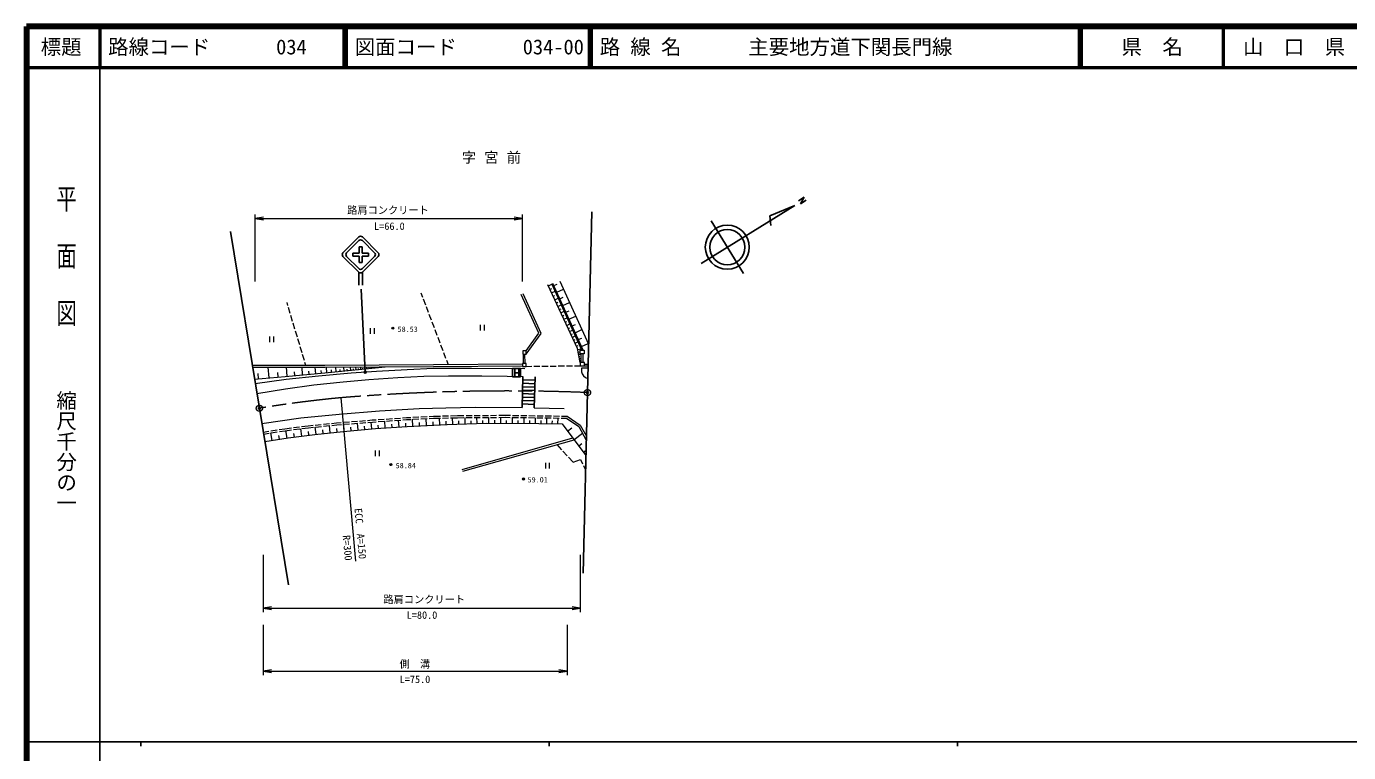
# Model space of a CAD drawing. Units: millimetres, scale not verified. Extents: x 40000 to 680000, y 20000 to 380000.
# Drawn here: x 40000 to 363711, y 202409 to 380000 of the extents above; entities that cross this region are included whole.
import ezdxf
from ezdxf.enums import TextEntityAlignment as Align

# ---------------------------------------------------------------- set-up
doc = ezdxf.new("R2010")
doc.units = ezdxf.units.MM
doc.header["$LTSCALE"] = 1000
doc.header["$PDMODE"] = 32
doc.header["$PDSIZE"] = 500
doc.linetypes.add('CHAIN', pattern=[18.5, 12, -1.5, 3.5, -1.5])
for name, color, linetype, lineweight in [('M-BMK', 2, 'CHAIN', 13), ('M-BMK-OTRS', 5, 'Continuous', 25), ('M-BMK-SRVR', 3, 'Continuous', 25), ('M-STR-HTXT', 7, 'Continuous', 13), ('M-STR-STRC', 7, 'Continuous', 25), ('M-TTL', 2, 'Continuous', 140), ('M-TTL-BAND', 7, 'Continuous', 25), ('M-TTL-LINE', 7, 'Continuous', 50), ('M-WORK', 1, 'Continuous', 13)]:
    doc.layers.add(name, color=color, linetype=linetype, lineweight=lineweight)
for name, color, linetype in [('M-BMK-HTXT', 7, 'Continuous'), ('M-OTRS', 6, 'Continuous'), ('M-TTL-TXT', 7, 'Continuous')]:
    doc.layers.add(name, color=color, linetype=linetype)
doc.styles.add('@ＭＳ ゴシック', font='')
doc.styles.add('ＭＳ ゴシック', font='')
doc.styles.get('@ＭＳ ゴシック').set_extended_font_data('@MS Gothic')
doc.styles.get('ＭＳ ゴシック').set_extended_font_data('MS Gothic')

# ---------------------------------------------------------------- blocks, each defined once
blk = doc.blocks.new('open_arrow')
at = {"color": 0, "linetype": 'Continuous', "lineweight": -2}
blk.add_lwpolyline([(7.5, 1.25), (0, 0), (7.5, -1.25)], dxfattribs=at)

msp = doc.modelspace()

# ---------------------------------------------------------------- linework, layer by layer
at = {"layer": 'M-BMK'}
for centre in [(177357, 290448), (97032, 286617)]:
    msp.add_circle(centre, 750, dxfattribs=at)
for centre, radius, start, end in [((145288, -9477), 300000, 95.41075, 99.25647), ((157608, -209162), 500000, 87.73634, 94.65859)]:
    msp.add_arc(centre, radius, start, end, dxfattribs=at)
at = {"layer": 'M-BMK-OTRS'}
for p, q in [((177357, 290448), (178427, 334640)), ((97032, 286617), (89940, 329829)), ((176288, 246256), (177357, 290448)), ((104123, 243405), (97032, 286617))]:
    msp.add_line(p, q, dxfattribs=at)
at = {"layer": 'M-BMK-SRVR'}
for p, q in [((229040, 337336), (230455, 338210)), ((230455, 338210), (229490, 336599)), ((229490, 336599), (230905, 337484)), ((228095, 336200), (205179, 322046)), ((228095, 336200), (222029, 333719)), ((222029, 333719), (222244, 331320)), ((215559, 319593), (207633, 332425))]:
    msp.add_line(p, q, dxfattribs=at)
for radius in [5387, 4309]:
    msp.add_circle((211596, 326009), radius, dxfattribs=at)
at = {"layer": 'M-OTRS'}
for p in [(177357, 290448), (97032, 286617)]:
    msp.add_point(p, dxfattribs=at)
at = {"layer": 'M-STR-HTXT'}
for p, q in [((96032, 317657), (96032, 334032)), ((161459, 317657), (161459, 334032)), ((96032, 333032), (161459, 333032)), ((116999, 289186), (120582, 249194)), ((97986, 250797), (97986, 236733)), ((175612, 250797), (175612, 236733)), ((97986, 237733), (175612, 237733)), ((97986, 233624), (97986, 221295)), ((172388, 233624), (172388, 221295)), ((97986, 222295), (172388, 222295))]:
    msp.add_line(p, q, dxfattribs=at)
at = {"layer": 'M-STR-STRC'}
for p, q in [((121372, 328513), (117503, 324645)), ((118395, 324645), (121372, 327622)), ((122264, 328513), (126132, 324645)), ((122264, 327622), (125240, 324645)), ((117503, 323753), (121372, 319885)), ((118395, 323753), (121372, 320777)), ((119926, 324552), (121465, 324552)), ((119926, 323846), (119926, 324552)), ((119926, 323846), (121465, 323846)), ((121465, 324552), (121465, 326091)), ((121465, 326091), (122171, 326091)), ((121465, 323846), (121465, 322307)), ((122171, 324552), (122171, 326091)), ((123710, 324552), (122171, 324552)), ((123710, 323846), (122171, 323846)), ((122171, 323846), (122171, 322307)), ((126132, 323753), (122264, 319885)), ((122264, 320777), (125240, 323753)), ((123710, 323846), (123710, 324552)), ((122171, 322307), (121465, 322307)), ((121372, 319885), (121372, 316748)), ((122264, 319885), (122264, 316748)), ((122961, 295472), (121931, 315759)), ((161003, 296313), (159003, 296313)), ((159003, 296313), (159003, 294313)), ((159544, 294398), (159544, 296097)), ((159544, 295313), (160535, 295313)), ((160535, 296108), (160535, 294403)), ((161003, 294313), (161003, 296313)), ((159003, 294313), (161003, 294313)), ((161573, 294425), (161360, 286812)), ((161502, 291887), (164460, 291781)), ((161526, 292733), (164483, 292626)), ((161550, 293579), (164507, 293472)), ((164531, 294318), (164317, 286705)), ((161408, 288504), (164365, 288397)), ((161431, 289350), (164389, 289243)), ((161455, 290195), (164412, 290089)), ((161479, 291041), (164436, 290935)), ((161384, 287658), (164341, 287551))]:
    msp.add_line(p, q, dxfattribs=at)
for radius in [250, 200, 150, 100, 50, 20]:
    msp.add_circle((122944, 295471), radius, dxfattribs=at)
for centre, start, end in [((121818, 328068), 45, 135), ((121818, 327176), 44.99985, 135), ((117949, 324199), 135, 225), ((118841, 324199), 135, 225.00005), ((124794, 324199), 315.00011, 44.99984), ((125686, 324199), 315, 45), ((121818, 321223), 225.00005, 315.00011), ((121818, 320331), 225, 315)]:
    msp.add_arc(centre, 631, start, end, dxfattribs=at)
msp.add_point((122944, 295471), dxfattribs=at)
at = {"layer": 'M-TTL'}
for p, q in [((40000, 380000), (40000, 20000)), ((680000, 380000), (40000, 380000))]:
    msp.add_line(p, q, dxfattribs=at)
at = {"layer": 'M-TTL-BAND'}
for p, q in [((58000, 370000), (58000, 20000)), ((40000, 205000), (579000, 205000)), ((68000, 205000), (68000, 204000)), ((168000, 205000), (168000, 204000)), ((268000, 205000), (268000, 204000))]:
    msp.add_line(p, q, dxfattribs=at)
at = {"layer": 'M-TTL-LINE'}
for p, q in [((58000, 380000), (58000, 370000)), ((117750, 380000), (117750, 370000)), ((118250, 380000), (118250, 370000)), ((177750, 380000), (177750, 370000)), ((178250, 380000), (178250, 370000)), ((297750, 380000), (297750, 370000)), ((298250, 380000), (298250, 370000)), ((333000, 380000), (333000, 370000)), ((40000, 370000), (680000, 370000))]:
    msp.add_line(p, q, dxfattribs=at)
at = {"layer": 'M-WORK'}
for p, q in [((170611, 317669), (177644, 302286)), ((136561, 314878), (136962, 313823)), ((165449, 304982), (161138, 314422)), ((166024, 304926), (161592, 314630)), ((174914, 301263), (167654, 316830)), ((167788, 316543), (168661, 316950)), ((168186, 315690), (168612, 315889)), ((168584, 314837), (169437, 315235)), ((175950, 300820), (168617, 317048)), ((176279, 300820), (168891, 317171)), ((168972, 314004), (169389, 314198)), ((169130, 316641), (169942, 317008)), ((169864, 315017), (171488, 315751)), ((103733, 312520), (103952, 311788)), ((104095, 311309), (104525, 309872)), ((137139, 313355), (137671, 311953)), ((137849, 311486), (138381, 310083)), ((169361, 313171), (170194, 313559)), ((169740, 312357), (170147, 312547)), ((170120, 311543), (170933, 311923)), ((170490, 310749), (170887, 310934)), ((170605, 313379), (171424, 313749)), ((171345, 311740), (172983, 312480)), ((104669, 309393), (105099, 307956)), ((138558, 309616), (139091, 308213)), ((139268, 307746), (139801, 306344)), ((170861, 309954), (171655, 310325)), ((171223, 309178), (171611, 309359)), ((171584, 308402), (172361, 308764)), ((171938, 307644), (172317, 307821)), ((172092, 310087), (172919, 310460)), ((172839, 308434), (174492, 309181)), ((105242, 307477), (105672, 306040)), ((105815, 305561), (106245, 304124)), ((124163, 306220), (124163, 304820)), ((125213, 304820), (125213, 306220)), ((139978, 305876), (140510, 304474)), ((151070, 307029), (151070, 305629)), ((152120, 305629), (152120, 307029)), ((162359, 300679), (165449, 304982)), ((162359, 299822), (166024, 304926)), ((172291, 306886), (173049, 307240)), ((172636, 306146), (173007, 306319)), ((172982, 305406), (173722, 305751)), ((173319, 304683), (173680, 304852)), ((173593, 306766), (174427, 307142)), ((173656, 303960), (174379, 304297)), ((174346, 305098), (176014, 305851)), ((99482, 304197), (99482, 302797)), ((100532, 302797), (100532, 304197)), ((106389, 303645), (106819, 302208)), ((106962, 301729), (107392, 300292)), ((140688, 304006), (141220, 302604)), ((141397, 302137), (141930, 300734)), ((173985, 303254), (174338, 303419)), ((174314, 302548), (175020, 302878)), ((174672, 301781), (175056, 301960)), ((175599, 297777), (174914, 301263)), ((174967, 300992), (175798, 301155)), ((175107, 303415), (175948, 303795)), ((175867, 301732), (177550, 302492)), ((107536, 299813), (107966, 298376)), ((108109, 297897), (108328, 297165)), ((142107, 300267), (142640, 298864)), ((142817, 298397), (143217, 297342)), ((162359, 300679), (161554, 300679)), ((161554, 300679), (161554, 299839)), ((161554, 299839), (162359, 299839)), ((161671, 297601), (161665, 299839)), ((162071, 297602), (162065, 299840)), ((162359, 299839), (162359, 300679)), ((175090, 300366), (175403, 300427)), ((175213, 299740), (175839, 299863)), ((175309, 299249), (175466, 299280)), ((175406, 298758), (175719, 298820)), ((175563, 299896), (175563, 300820)), ((175563, 300820), (176581, 300820)), ((176581, 299896), (175563, 299896)), ((175828, 297777), (175839, 299896)), ((176328, 297774), (176339, 299896)), ((176581, 300820), (176581, 299896)), ((95296, 296689), (113078, 296657)), ((95297, 297189), (113077, 297157)), ((96812, 293852), (96700, 295155)), ((99418, 294075), (99195, 296682)), ((101636, 294265), (101541, 295375)), ((103329, 294363), (113039, 295242)), ((103855, 294455), (103665, 296674)), ((105743, 294617), (105662, 295561)), ((107631, 294779), (107469, 296667)), ((109238, 294916), (109169, 295720)), ((110845, 295054), (110708, 296661)), ((111514, 294531), (119546, 295250)), ((112210, 295171), (112152, 295853)), ((113039, 295242), (127864, 296746)), ((113077, 297157), (139691, 297317)), ((113078, 296657), (139694, 296817)), ((113574, 295296), (113436, 296659)), ((114719, 295412), (114661, 295984)), ((115863, 295528), (115747, 296673)), ((116825, 295626), (116776, 296106)), ((117786, 295723), (117688, 296684)), ((118593, 295805), (118552, 296209)), ((119400, 295887), (119318, 296694)), ((119546, 295250), (125700, 295650)), ((120078, 295956), (120044, 296295)), ((120756, 296025), (120687, 296702)), ((121326, 296082), (121297, 296367)), ((121895, 296140), (121837, 296709)), ((122392, 296190), (122368, 296428)), ((122890, 296241), (122842, 296715)), ((123387, 296291), (123368, 296481)), ((123885, 296342), (123846, 296721)), ((124382, 296392), (124368, 296535)), ((124880, 296443), (124851, 296727)), ((125377, 296493), (125367, 296588)), ((125700, 295650), (133213, 296089)), ((125874, 296544), (125855, 296733)), ((133213, 296089), (139700, 296396)), ((137277, 294451), (143298, 294584)), ((139691, 297317), (161459, 297475)), ((139694, 296817), (161463, 296975)), ((139700, 296396), (148997, 296396)), ((143298, 294584), (151477, 294558)), ((148997, 296396), (161998, 296316)), ((162335, 297601), (161459, 297601)), ((161459, 297601), (161459, 296855)), ((161459, 296855), (162335, 296855)), ((162335, 296855), (162335, 297601)), ((162335, 296855), (163717, 296872)), ((164217, 296878), (165717, 296897)), ((166217, 296903), (167717, 296922)), ((168217, 296928), (169717, 296946)), ((170217, 296953), (171717, 296971)), ((172217, 296977), (173716, 296996)), ((174216, 297002), (175599, 297019)), ((176617, 297777), (175599, 297777)), ((175599, 297777), (175599, 297019)), ((175599, 297019), (176617, 297019)), ((177502, 296422), (175922, 296416)), ((175922, 296416), (175922, 295540)), ((175922, 295540), (176064, 295050)), ((176064, 295050), (176411, 294545)), ((176616, 297419), (177516, 297420)), ((176617, 297019), (176617, 297777)), ((176617, 297019), (177517, 297020)), ((95858, 293771), (103329, 294363)), ((96032, 292710), (103602, 293731)), ((96440, 290225), (103417, 291388)), ((103417, 291388), (110397, 292320)), ((103602, 293731), (111514, 294531)), ((110397, 292320), (117563, 293093)), ((117563, 293093), (123824, 293652)), ((123824, 293652), (130963, 294132)), ((130963, 294132), (137277, 294451)), ((151477, 294558), (157737, 294505)), ((157737, 294505), (161573, 294425)), ((176411, 294545), (176908, 294142)), ((176908, 294142), (177441, 293897)), ((107160, 284241), (116551, 285200)), ((116551, 285200), (126461, 285960)), ((126461, 285960), (136172, 286519)), ((136172, 286519), (142725, 286759)), ((142725, 286759), (149878, 286879)), ((149878, 286879), (161360, 286812)), ((151625, 284861), (153125, 284873)), ((153625, 284877), (155125, 284889)), ((155625, 284893), (157176, 284906)), ((157176, 284906), (158533, 284887)), ((159033, 284880), (160533, 284859)), ((164317, 286705), (171670, 286519)), ((97650, 282850), (107160, 284241)), ((103242, 281615), (104866, 281819)), ((105362, 281882), (106850, 282069)), ((107346, 282131), (108970, 282335)), ((107409, 281635), (109027, 281838)), ((108970, 282335), (110208, 282463)), ((109027, 281838), (110259, 281966)), ((110706, 282514), (112198, 282669)), ((110901, 280263), (110719, 282013)), ((110757, 282017), (112249, 282171)), ((112695, 282720), (114187, 282874)), ((112746, 282223), (114238, 282377)), ((114397, 280627), (114215, 282375)), ((114684, 282926), (115923, 283054)), ((114736, 282429), (115968, 282556)), ((115923, 283054), (117066, 283144)), ((115968, 282556), (117107, 282646)), ((116107, 280805), (116018, 281660)), ((117541, 280954), (125454, 281633)), ((117564, 283184), (119059, 283302)), ((117605, 282685), (119101, 282804)), ((117818, 280978), (117671, 282691)), ((119508, 281123), (119435, 281968)), ((119558, 283341), (121053, 283459)), ((119599, 282843), (121094, 282961)), ((121198, 281268), (121053, 282958)), ((121552, 283499), (123047, 283617)), ((121593, 283001), (123088, 283119)), ((122865, 281411), (122794, 282245)), ((123545, 283656), (124688, 283747)), ((123587, 283158), (124725, 283248)), ((124533, 281554), (124390, 283222)), ((124688, 283747), (125615, 283812)), ((124725, 283248), (125649, 283313)), ((125454, 281633), (133246, 282153)), ((126114, 283847), (127610, 283952)), ((126199, 281683), (126143, 282516)), ((126148, 283348), (127644, 283453)), ((127866, 281794), (127755, 283461)), ((128109, 283987), (129605, 284092)), ((128143, 283488), (129639, 283594)), ((129545, 281906), (129489, 282746)), ((130104, 284127), (131600, 284233)), ((130138, 283629), (131634, 283734)), ((131224, 282018), (131112, 283697)), ((132099, 284268), (133026, 284333)), ((132133, 283769), (133057, 283834)), ((132908, 282130), (132852, 282972)), ((133026, 284333), (134083, 284388)), ((133057, 283834), (134108, 283889)), ((133246, 282153), (143037, 282672)), ((134593, 282224), (134504, 283910)), ((134582, 284414), (136080, 284493)), ((134607, 283915), (136105, 283994)), ((136277, 282313), (136232, 283155)), ((136579, 284519), (138077, 284598)), ((136604, 284020), (138102, 284098)), ((137960, 282403), (137871, 284086)), ((138577, 284624), (139633, 284679)), ((138601, 284124), (139652, 284179)), ((139596, 282490), (139553, 283308)), ((139633, 284679), (141354, 284718)), ((139652, 284179), (141367, 284218)), ((141233, 282576), (141146, 284213)), ((141854, 284729), (143354, 284763)), ((141867, 284229), (143367, 284263)), ((142804, 282660), (142763, 283446)), ((143037, 282672), (152587, 282952)), ((143853, 284774), (145574, 284812)), ((143867, 284274), (145582, 284312)), ((144377, 282711), (144331, 284284)), ((145574, 284812), (147125, 284825)), ((145582, 284312), (147128, 284325)), ((145903, 282756), (145881, 283519)), ((147429, 282801), (147385, 284327)), ((147625, 284829), (149125, 284841)), ((147628, 284329), (149128, 284341)), ((148893, 282844), (148872, 283576)), ((149625, 284845), (151125, 284857)), ((149628, 284345), (151128, 284357)), ((150357, 282887), (150314, 284350)), ((151628, 284361), (153128, 284373)), ((151780, 282928), (151759, 283640)), ((152587, 282952), (165455, 282912)), ((153203, 282950), (153208, 284374)), ((153628, 284377), (155128, 284389)), ((154660, 282945), (154662, 283674)), ((155628, 284393), (157175, 284406)), ((156116, 282941), (156120, 284397)), ((157175, 284406), (158453, 284388)), ((157564, 282936), (157566, 283660)), ((158953, 284381), (160453, 284360)), ((159011, 282932), (159016, 284380)), ((160428, 282928), (160431, 283636)), ((160953, 284353), (162453, 284332)), ((161032, 284852), (162532, 284831)), ((161845, 282923), (161850, 284340)), ((162952, 284325), (164452, 284304)), ((163032, 284824), (164532, 284803)), ((163232, 282919), (163234, 283612)), ((164619, 282915), (164623, 284301)), ((164952, 284297), (166452, 284276)), ((165032, 284796), (166532, 284775)), ((165455, 282912), (171129, 282832)), ((165996, 282904), (166006, 283593)), ((166952, 284269), (168452, 284248)), ((167032, 284768), (168532, 284746)), ((167374, 282885), (167393, 284262)), ((168752, 282865), (168761, 283554)), ((168952, 284241), (170452, 284220)), ((169032, 284739), (170532, 284718)), ((170129, 282846), (170149, 284224)), ((170952, 284213), (172230, 284195)), ((171032, 284711), (172388, 284692)), ((171129, 282832), (176986, 275089)), ((172230, 284195), (175232, 282135)), ((172388, 284692), (175612, 282481)), ((172511, 281005), (173546, 281788)), ((175232, 282135), (177076, 278838)), ((175612, 282481), (177100, 279820)), ((97986, 280799), (99379, 281015)), ((98063, 280305), (99452, 280521)), ((98370, 278462), (104074, 279355)), ((100144, 278740), (99855, 280583)), ((99873, 281092), (101355, 281322)), ((99946, 280597), (101429, 280828)), ((101976, 279027), (101833, 279943)), ((101849, 281399), (103242, 281615)), ((101923, 280904), (103312, 281120)), ((103312, 281120), (104929, 281323)), ((103809, 279314), (103522, 281147)), ((104074, 279355), (110628, 280235)), ((105425, 281386), (106913, 281573)), ((105610, 279561), (105489, 280462)), ((107412, 279803), (107170, 281605)), ((109156, 280037), (109039, 280909)), ((110628, 280235), (117541, 280954)), ((112649, 280445), (112558, 281319)), ((146720, 271676), (173768, 279342)), ((146856, 271195), (174092, 278915)), ((174076, 278935), (176146, 280501)), ((125377, 276279), (125377, 274879)), ((126427, 274879), (126427, 276279)), ((169877, 277720), (171028, 276478)), ((171368, 276112), (172388, 275012)), ((175229, 277411), (175992, 277987)), ((176383, 275886), (177017, 276366)), ((167052, 273244), (167052, 271844)), ((168102, 271844), (168102, 273244)), ((172728, 274645), (173879, 273403)), ((173879, 273403), (175624, 274087)), ((175624, 274087), (176150, 273033)), ((176373, 272586), (176900, 271532))]:
    msp.add_line(p, q, dxfattribs=at)
for centre, radius in [((129689, 306201), 150), ((129689, 306201), 120), ((129689, 306201), 90), ((129689, 306201), 60), ((129689, 306201), 30), ((129689, 306201), 20), ((129201, 272826), 150), ((129201, 272826), 120), ((129201, 272826), 90), ((129201, 272826), 60), ((129201, 272826), 30), ((129201, 272826), 20), ((161687, 269317), 150), ((161687, 269317), 120), ((161687, 269317), 90), ((161687, 269317), 60), ((161687, 269317), 30), ((161687, 269317), 20)]:
    msp.add_circle(centre, radius, dxfattribs=at)
for p in [(129689, 306201), (129201, 272826), (161687, 269317)]:
    msp.add_point(p, dxfattribs=at)

# ---------------------------------------------------------------- block references
at = {"layer": 'M-STR-HTXT', "xscale": 267, "yscale": 267}
for p in [(96032, 333032), (97986, 237733), (97986, 222295)]:
    msp.add_blockref('open_arrow', p, dxfattribs=at)
at = {"layer": 'M-STR-HTXT', "xscale": 267, "yscale": 267, "rotation": 180}
for p in [(161459, 333032), (175612, 237733), (172388, 222295)]:
    msp.add_blockref('open_arrow', p, dxfattribs=at)

# ---------------------------------------------------------------- texts
at = {"layer": 'M-BMK-HTXT', "insert": (146600, 347826), "char_height": 2566, "attachment_point": 4, "style": 'ＭＳ ゴシック'}
msp.add_mtext('\\T1.57;字宮前', dxfattribs=at)
at = {"layer": 'M-STR-HTXT', "style": 'ＭＳ ゴシック'}
for s, p in [('路肩コンクリート', (118531, 335078)), ('路肩コンクリート', (127401, 239858)), ('側\u3000溝', (131359, 224071))]:
    msp.add_text(s, height=1833, dxfattribs=at).set_placement(p, align=Align.MIDDLE_LEFT)
for s, p in [('L=66.0', (128871, 329683)), ('L=80.0', (136857, 234564)), ('L=75.0', (135135, 218856))]:
    msp.add_text(s, height=1833, dxfattribs=at).set_placement(p, align=Align.BOTTOM_CENTER)
for s, p in [('ECC  A=150', (121232, 262169)), ('R=300', (118335, 255576))]:
    msp.add_text(s, height=1833, rotation=275.119, dxfattribs=at).set_placement(p, align=Align.MIDDLE_LEFT)
at = {"layer": 'M-TTL-BAND', "style": '@ＭＳ ゴシック', "width": 1.4}
msp.add_text('平  面  図', height=3666, rotation=270, dxfattribs=at).set_placement((49777, 306475), align=Align.MIDDLE_RIGHT)
at = {"layer": 'M-TTL-BAND', "style": '@ＭＳ ゴシック'}
msp.add_text('縮尺千分の一', height=3666, rotation=270, dxfattribs=at).set_placement((49777, 261030), align=Align.MIDDLE_RIGHT)
at = {"layer": 'M-TTL-TXT', "style": 'ＭＳ ゴシック'}
for s, p in [('標題', (48500, 375000)), ('県\u3000名', (315625, 375000)), ('山\u3000口\u3000県', (350375, 375000))]:
    msp.add_text(s, height=3666, dxfattribs=at).set_placement(p, align=Align.MIDDLE_CENTER)
for s, p in [('路線コード', (60000, 375000)), ('034', (101142, 375000)), ('図面コード', (120380, 375000)), ('034-00', (161521, 375000)), ('路 線 名', (180380, 375000)), ('主要地方道下関長門線', (216734, 375000))]:
    msp.add_text(s, height=3666, dxfattribs=at).set_placement(p, align=Align.MIDDLE_LEFT)
at = {"layer": 'M-WORK', "style": 'ＭＳ ゴシック'}
for s, p in [('58.53', (130880, 305953)), ('58.84', (130410, 272601)), ('59.01', (162706, 269137))]:
    msp.add_text(s, height=1320, dxfattribs=at).set_placement(p, align=Align.MIDDLE_LEFT)

doc.saveas('drawing.dxf')
